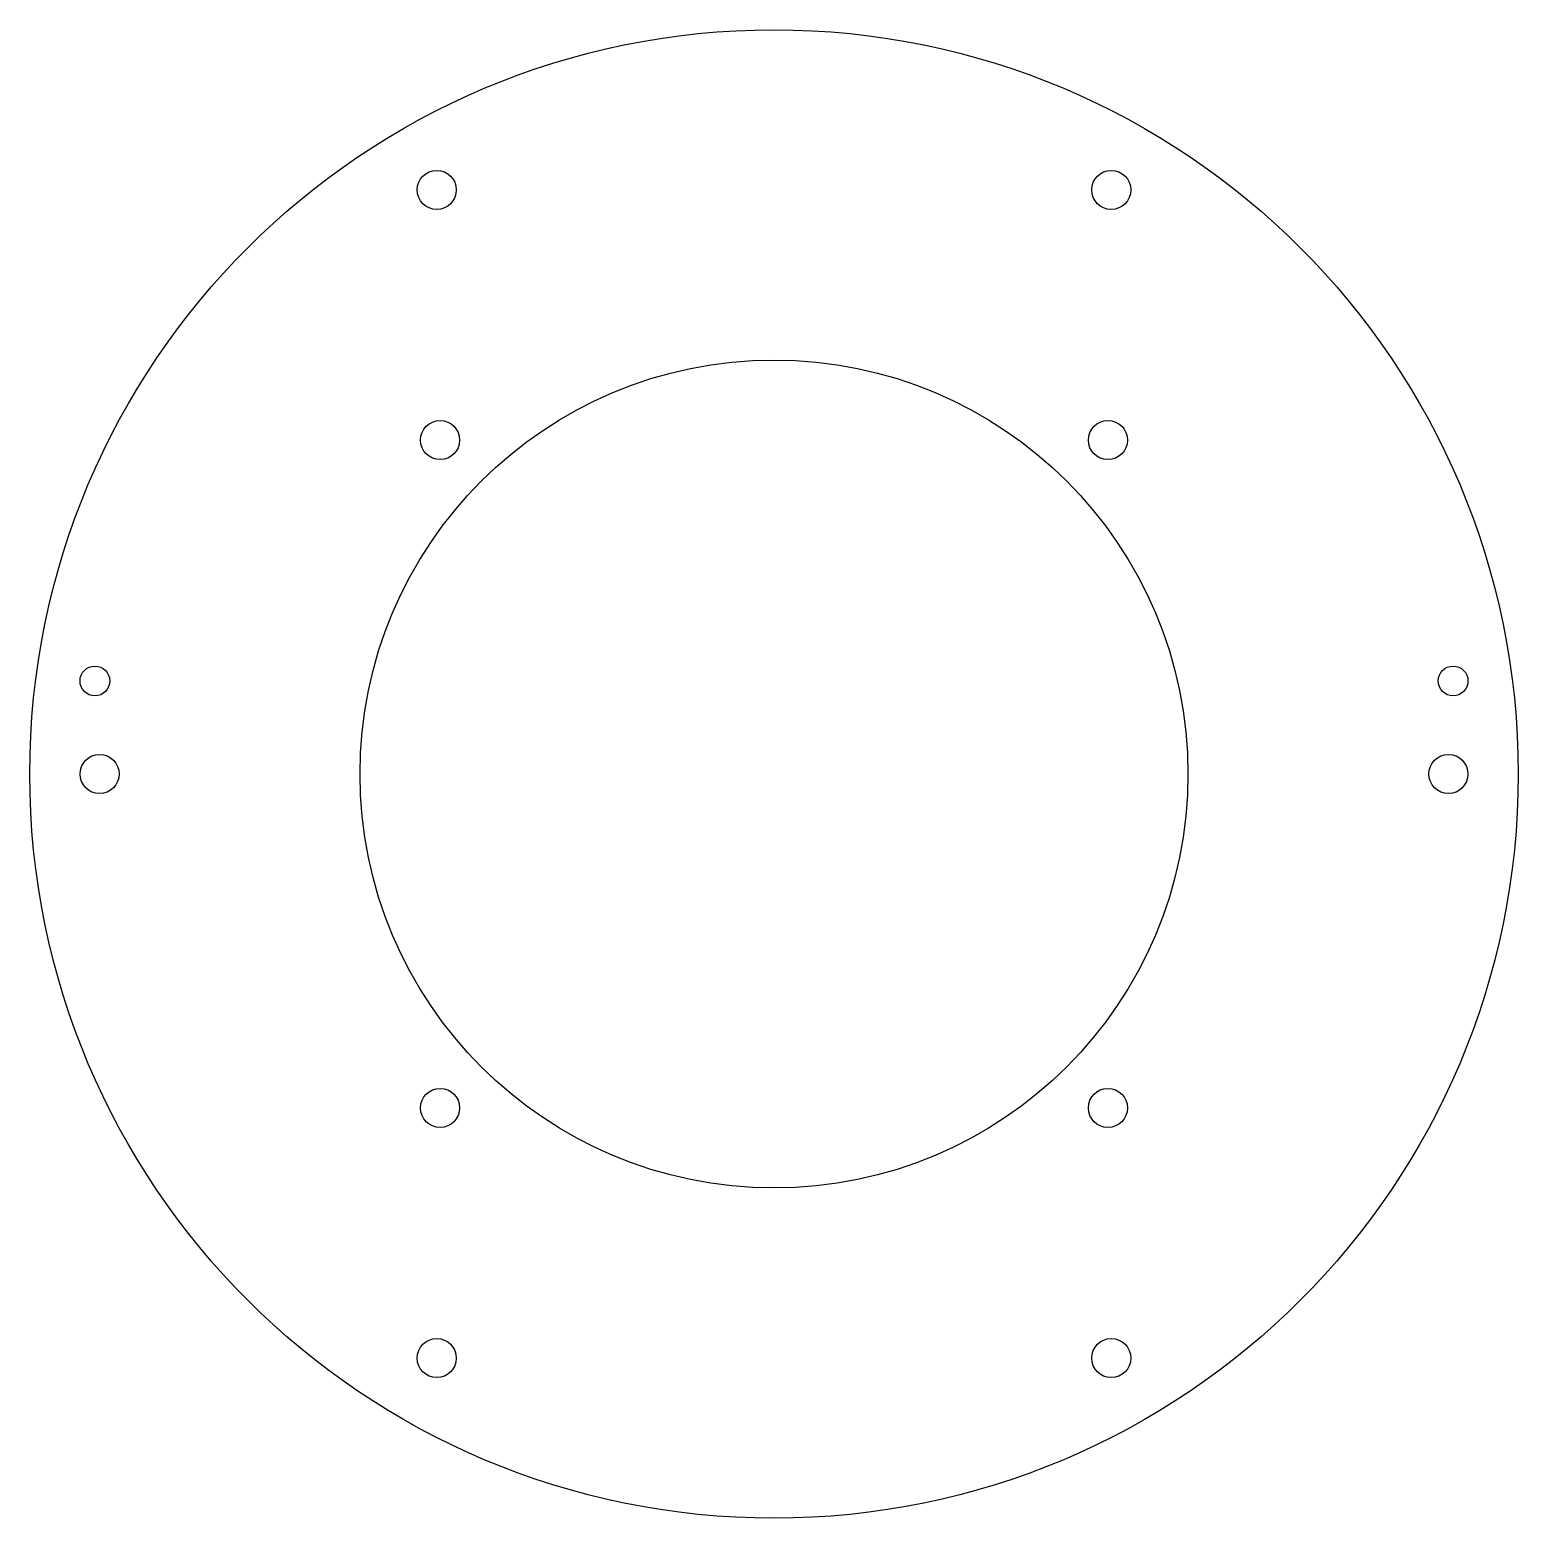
# Model space of a CAD drawing. Header units: millimetres. Extents: x -80 to 80, y -80 to 80.
import ezdxf

# ---------------------------------------------------------------- set-up
doc = ezdxf.new("R2010")
doc.units = ezdxf.units.MM

msp = doc.modelspace()

# ---------------------------------------------------------------- linework, layer by layer
at = {"color": 7, "linetype": 'Continuous', "lineweight": 25}
for centre, radius in [((0, 0), 80), ((-36.25, 62.79), 2.1), ((36.25, 62.79), 2.1), ((0, 0), 44.5), ((-35.89, 35.89), 2.1), ((35.89, 35.89), 2.1), ((-73, 10), 1.6), ((73, 10), 1.6), ((-72.5, 0), 2.1), ((72.5, 0), 2.1), ((-35.89, -35.89), 2.1), ((35.89, -35.89), 2.1), ((-36.25, -62.79), 2.1), ((36.25, -62.79), 2.1)]:
    msp.add_circle(centre, radius, dxfattribs=at)

doc.saveas('drawing.dxf')
